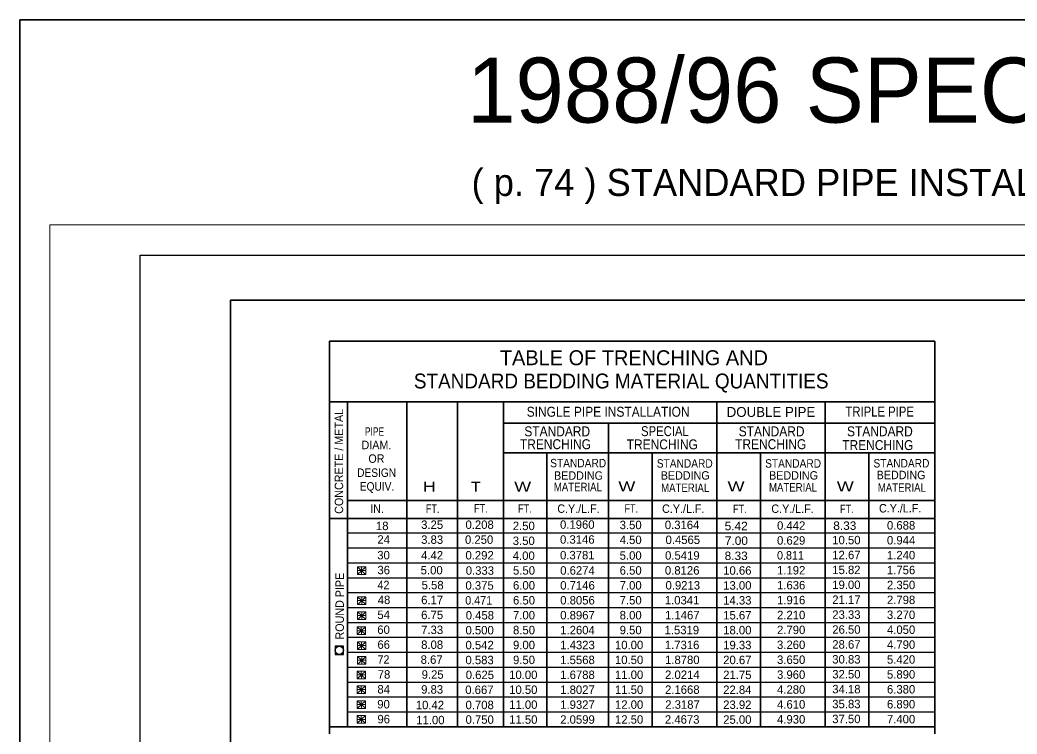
# Model space of a CAD drawing. Extents: x -23 to 389, y -283 to 18.
# Drawn here: x -22.7 to 161.1, y -114.2 to 17.6 of the extents above; entities that cross this region are included whole.
import ezdxf
from ezdxf.enums import TextEntityAlignment as Align

# ---------------------------------------------------------------- set-up
doc = ezdxf.new("R2010")
doc.units = 0
doc.header["$LTSCALE"] = 0.62
doc.layers.add('1', color=7, linetype='Continuous', lineweight=13)
doc.layers.add('25', color=7, linetype='Continuous', lineweight=25)

msp = doc.modelspace()

# ---------------------------------------------------------------- linework, layer by layer
at = {"layer": '1'}
for p, q in [((-17.2618, -20.2533), (382.7082, -20.2533)), ((-17.2618, -275.7896), (-17.2618, -20.2533)), ((39.4922, -84.0364), (41.0313, -84.0364)), ((39.4982, -83.3365), (41.0133, -84.7314)), ((39.503, -84.7338), (41.0181, -83.3317)), ((40.2558, -83.3245), (40.2582, -84.7485)), ((39.5305, -89.5582), (41.0696, -89.5582)), ((39.5366, -88.8583), (41.0518, -90.2532)), ((39.5414, -90.2557), (41.0565, -88.8536)), ((40.2943, -88.8463), (40.2966, -90.2703)), ((39.5366, -91.6289), (41.0518, -93.0237)), ((39.5414, -93.0262), (41.0565, -91.6241)), ((40.2943, -91.6169), (40.2966, -93.0408)), ((39.5305, -92.3287), (41.0696, -92.3287)), ((39.453, -95.1126), (40.9921, -95.1126)), ((39.459, -94.4127), (40.9742, -95.8076)), ((39.4639, -95.81), (40.979, -94.4079)), ((40.2167, -94.4007), (40.2191, -95.8247)), ((39.4983, -97.1622), (41.0135, -98.5571)), ((39.5033, -98.5594), (41.0183, -97.1574)), ((40.256, -97.1502), (40.2583, -98.5741)), ((35.9846, -98.0094), (35.3825, -98.0094)), ((35.8538, -98.0411), (35.3828, -98.0411)), ((35.8029, -98.0727), (35.3831, -98.0727)), ((35.7522, -98.1044), (35.3834, -98.1044)), ((35.7034, -98.1361), (35.3838, -98.1361)), ((35.6688, -98.1678), (35.3841, -98.1678)), ((35.6343, -98.1995), (35.3843, -98.1995)), ((35.5996, -98.2312), (35.3847, -98.2312)), ((35.5689, -98.2628), (35.385, -98.2628)), ((35.5475, -98.2945), (35.3853, -98.2945)), ((35.5262, -98.3262), (35.3856, -98.3262)), ((35.5049, -98.3578), (35.3859, -98.3578)), ((35.4837, -98.3896), (35.3862, -98.3896)), ((35.4666, -98.4212), (35.3866, -98.4212)), ((35.4568, -98.4529), (35.3868, -98.4529)), ((35.4471, -98.4847), (35.3871, -98.4847)), ((35.4373, -98.5162), (35.3875, -98.5162)), ((35.4275, -98.548), (35.3878, -98.548)), ((35.3878, -99.2747), (35.6017, -99.2747)), ((35.4178, -98.5796), (35.3879, -98.5796)), ((35.4081, -98.6113), (35.3879, -98.6113)), ((35.3879, -99.2395), (35.5662, -99.2395)), ((35.3881, -99.2043), (35.5434, -99.2043)), ((35.3883, -98.8171), (35.3908, -98.8171)), ((35.3884, -99.1691), (35.5207, -99.1691)), ((35.3886, -99.1339), (35.4979, -99.1339)), ((35.3888, -98.8523), (35.3997, -98.8523)), ((35.3888, -99.0987), (35.4752, -99.0987)), ((35.389, -99.0635), (35.4596, -99.0635)), ((35.3893, -99.0283), (35.4473, -99.0283)), ((35.3895, -98.8875), (35.4078, -98.8875)), ((35.3895, -98.9931), (35.435, -98.9931)), ((35.3897, -98.9579), (35.4242, -98.9579)), ((35.3898, -98.9227), (35.416, -98.9227)), ((35.3923, -97.9957), (35.3923, -98.6365)), ((35.4124, -98.9072), (35.4124, -99.5193)), ((35.4238, -97.9955), (35.4238, -98.5598)), ((35.4476, -99.0292), (35.4476, -99.5196)), ((35.4556, -97.9954), (35.4556, -98.4569)), ((35.4828, -99.1105), (35.4828, -99.5197)), ((35.4873, -97.9953), (35.4873, -98.3841)), ((35.518, -99.1651), (35.518, -99.5199)), ((35.5189, -97.9952), (35.5189, -98.3371)), ((35.5507, -97.9951), (35.5507, -98.2899)), ((35.5533, -99.2195), (35.5533, -99.52)), ((35.5823, -97.9948), (35.5823, -98.2469)), ((35.5884, -99.2617), (35.5884, -99.5202)), ((35.614, -97.9947), (35.614, -98.218)), ((35.6236, -99.2962), (35.6236, -99.5204)), ((35.6457, -97.9947), (35.6457, -98.189)), ((35.6773, -97.9945), (35.6773, -98.1599)), ((35.7091, -97.9944), (35.7091, -98.1312)), ((35.7407, -97.9942), (35.7407, -98.1116)), ((35.7724, -97.994), (35.7724, -98.0918)), ((35.8041, -97.9939), (35.8041, -98.0721)), ((35.8358, -97.9938), (35.8358, -98.0523)), ((35.8674, -97.9937), (35.8674, -98.0361)), ((35.8991, -97.9936), (35.8991, -98.0288)), ((35.9308, -97.9934), (35.9308, -98.0217)), ((35.9625, -97.9933), (35.9625, -98.0145)), ((35.9942, -97.9931), (35.9942, -98.0072)), ((36.0258, -97.993), (36.0258, -98)), ((36.275, -97.993), (36.275, -98)), ((36.3066, -97.9931), (36.3066, -98.0072)), ((36.3163, -98.0094), (36.9183, -98.0094)), ((36.3383, -97.9933), (36.3383, -98.0145)), ((36.3701, -97.9934), (36.3701, -98.0217)), ((36.4017, -97.9936), (36.4017, -98.0288)), ((36.4334, -97.9937), (36.4334, -98.0361)), ((36.447, -98.0411), (36.918, -98.0411)), ((36.465, -97.9938), (36.465, -98.0523)), ((36.4968, -97.9939), (36.4968, -98.0721)), ((36.4979, -98.0727), (36.9178, -98.0727)), ((36.5284, -97.994), (36.5284, -98.0918)), ((36.5488, -98.1044), (36.9174, -98.1044)), ((36.5601, -97.9942), (36.5601, -98.1116)), ((36.5918, -97.9944), (36.5918, -98.1312)), ((36.5974, -98.1361), (36.9171, -98.1361)), ((36.6234, -97.9945), (36.6234, -98.1599)), ((36.632, -98.1678), (36.9168, -98.1678)), ((36.6552, -97.9947), (36.6552, -98.189)), ((36.6666, -98.1995), (36.9165, -98.1995)), ((36.6812, -99.5158), (36.6812, -99.2925)), ((36.6868, -97.9947), (36.6868, -98.218)), ((36.6956, -99.2793), (36.9105, -99.2793)), ((36.7013, -98.2312), (36.9162, -98.2312)), ((36.7128, -99.5156), (36.7128, -99.2635)), ((36.7185, -97.9948), (36.7185, -98.2469)), ((36.7263, -99.2477), (36.9102, -99.2477)), ((36.7319, -98.2628), (36.9158, -98.2628)), ((36.7445, -99.5154), (36.7445, -99.2207)), ((36.7477, -99.2159), (36.9098, -99.2159)), ((36.7502, -97.9951), (36.7502, -98.2899)), ((36.7533, -98.2945), (36.9155, -98.2945)), ((36.7689, -99.1843), (36.9096, -99.1843)), ((36.7746, -98.3262), (36.9153, -98.3262)), ((36.7762, -99.5153), (36.7762, -99.1735)), ((36.7818, -97.9952), (36.7818, -98.3371)), ((36.7902, -99.1526), (36.9093, -99.1526)), ((36.7958, -98.3578), (36.9149, -98.3578)), ((36.8078, -99.5152), (36.8078, -99.1264)), ((36.8115, -99.1209), (36.9088, -99.1209)), ((36.8135, -97.9953), (36.8135, -98.3841)), ((36.8172, -98.3896), (36.9147, -98.3896)), ((36.8286, -99.0892), (36.9086, -99.0892)), ((36.8343, -98.4212), (36.9143, -98.4212)), ((36.8383, -99.0576), (36.9083, -99.0576)), ((36.8396, -99.5152), (36.8396, -99.0535)), ((36.844, -98.4529), (36.9139, -98.4529)), ((36.8453, -97.9954), (36.8453, -98.4569)), ((36.848, -99.0259), (36.9081, -99.0259)), ((36.8537, -98.4847), (36.9138, -98.4847)), ((36.8578, -98.9942), (36.9077, -98.9942)), ((36.8635, -98.5162), (36.9133, -98.5162)), ((36.8676, -98.9625), (36.9073, -98.9625)), ((36.8712, -99.515), (36.8712, -98.9507)), ((36.8733, -98.548), (36.913, -98.548)), ((36.8769, -97.9955), (36.8769, -98.5598)), ((36.8773, -98.9308), (36.9073, -98.9308)), ((36.883, -98.5796), (36.9129, -98.5796)), ((36.8871, -98.8992), (36.9073, -98.8992)), ((36.8928, -98.6113), (36.9129, -98.6113)), ((36.9029, -99.5147), (36.9029, -98.8739)), ((36.9086, -97.9957), (36.9086, -98.6365)), ((39.4923, -97.862), (41.0314, -97.862)), ((35.3864, -99.4859), (35.9601, -99.4859)), ((35.3867, -99.4507), (35.8521, -99.4507)), ((35.3868, -99.4155), (35.7751, -99.4155)), ((35.387, -99.3803), (35.7251, -99.3803)), ((35.3873, -99.3451), (35.6752, -99.3451)), ((35.3875, -99.3099), (35.6376, -99.3099)), ((35.6588, -99.3308), (35.6588, -99.5206)), ((35.694, -99.3584), (35.694, -99.5207)), ((35.7293, -99.3832), (35.7293, -99.5208)), ((35.7644, -99.408), (35.7644, -99.521)), ((35.7996, -99.4281), (35.7996, -99.5212)), ((35.8348, -99.4432), (35.8348, -99.5214)), ((35.87, -99.4584), (35.87, -99.5216)), ((35.9053, -99.4732), (35.9053, -99.5217)), ((35.9404, -99.4813), (35.9404, -99.5218)), ((35.9756, -99.4895), (35.9756, -99.522)), ((36.0108, -99.4977), (36.0108, -99.5222)), ((36.046, -99.5057), (36.046, -99.5223)), ((36.0813, -99.5072), (36.0813, -99.5225)), ((36.1164, -99.5082), (36.1164, -99.5227)), ((36.1516, -99.5092), (36.1516, -99.5228)), ((36.2693, -99.5174), (36.2693, -99.5105)), ((36.3009, -99.5173), (36.3009, -99.5033)), ((36.3106, -99.5012), (36.9127, -99.5012)), ((36.3327, -99.5172), (36.3327, -99.4961)), ((36.3643, -99.5171), (36.3643, -99.4887)), ((36.396, -99.5169), (36.396, -99.4816)), ((36.4278, -99.5168), (36.4278, -99.4743)), ((36.4413, -99.4694), (36.9123, -99.4694)), ((36.4593, -99.5167), (36.4593, -99.4582)), ((36.4911, -99.5165), (36.4911, -99.4384)), ((36.4923, -99.4377), (36.9121, -99.4377)), ((36.5228, -99.5164), (36.5228, -99.4187)), ((36.543, -99.4061), (36.9118, -99.4061)), ((36.5544, -99.5162), (36.5544, -99.3989)), ((36.5861, -99.5161), (36.5861, -99.3792)), ((36.5917, -99.3743), (36.9113, -99.3743)), ((36.6178, -99.516), (36.6178, -99.3505)), ((36.6263, -99.3427), (36.9111, -99.3427)), ((36.6494, -99.5159), (36.6494, -99.3215)), ((36.6609, -99.311), (36.9108, -99.311)), ((39.5316, -100.5722), (41.0707, -100.5722)), ((39.5376, -99.8722), (41.0528, -101.2672)), ((39.5424, -101.2696), (41.0575, -99.8675)), ((40.2953, -99.8602), (40.2976, -101.2842)), ((39.459, -102.5825), (40.9742, -103.9774)), ((39.4639, -103.9797), (40.979, -102.5777)), ((40.2167, -102.5705), (40.2191, -103.9944)), ((39.453, -103.2824), (40.9921, -103.2824)), ((39.453, -105.9925), (40.9921, -105.9925)), ((39.459, -105.2927), (40.9742, -106.6875)), ((39.4639, -106.6899), (40.979, -105.2878)), ((40.2167, -105.2806), (40.2191, -106.7046)), ((39.459, -108.0421), (40.9742, -109.437)), ((39.4639, -109.4393), (40.979, -108.0373)), ((40.2167, -108.0301), (40.2191, -109.454)), ((39.453, -108.7419), (40.9921, -108.7419)), ((39.453, -111.4914), (40.9921, -111.4914)), ((39.459, -110.7915), (40.9742, -112.1864)), ((39.4639, -112.1888), (40.979, -110.7867)), ((40.2167, -110.7795), (40.2191, -112.2035))]:
    msp.add_line(p, q, dxfattribs=at)
at = {"layer": '1', "lineweight": 35}
for p, q in [((16.069, -34.1408), (377.1528, -34.1408)), ((16.069, -261.9017), (16.069, -34.1408)), ((34.3627, -41.6898), (145.9576, -41.6898)), ((34.3627, -41.6898), (34.3627, -114.1676)), ((145.9576, -41.6898), (145.9576, -114.1676)), ((34.3627, -52.8964), (145.9595, -52.8964)), ((37.6627, -52.8964), (37.6627, -112.8379)), ((48.6388, -52.8964), (48.6388, -112.8379)), ((57.9807, -52.8964), (57.9807, -112.8379)), ((66.418, -52.8964), (66.418, -112.8379)), ((105.8033, -52.8964), (105.8033, -112.8379)), ((125.7867, -52.8964), (125.7867, -112.8379)), ((66.418, -56.7983), (145.9595, -56.7983)), ((85.8258, -56.7983), (85.8258, -112.8379)), ((145.9595, -62.2983), (66.418, -62.2983)), ((74.4388, -62.2983), (74.4388, -112.8379)), ((93.8538, -62.2983), (93.8538, -112.8379)), ((113.8242, -62.2983), (113.8242, -112.8379)), ((133.8075, -62.2983), (133.8075, -112.8379)), ((37.6627, -71.0983), (145.9595, -71.0983)), ((34.3627, -74.3983), (145.9595, -74.3983)), ((34.3627, -112.8379), (145.9595, -112.8379))]:
    msp.add_line(p, q, dxfattribs=at)
at = {"layer": '1', "lineweight": 25}
for p, q in [((37.6627, -74.3379), (145.9595, -74.3379)), ((37.6627, -77.0879), (145.9595, -77.0879)), ((37.6627, -79.8379), (145.9595, -79.8379)), ((37.6627, -82.5879), (145.9595, -82.5879)), ((37.6627, -85.3379), (145.9595, -85.3379)), ((37.6627, -88.0879), (145.9595, -88.0879)), ((37.6627, -90.8379), (145.9595, -90.8379)), ((37.6627, -93.5879), (145.9595, -93.5879)), ((37.6627, -96.3379), (145.9595, -96.3379)), ((37.6627, -99.0879), (145.9595, -99.0879)), ((37.6627, -101.8379), (145.9595, -101.8379)), ((37.6627, -104.5879), (145.9595, -104.5879)), ((37.6627, -107.3379), (145.9595, -107.3379)), ((37.6627, -110.0879), (145.9595, -110.0879))]:
    msp.add_line(p, q, dxfattribs=at)
msp.add_lwpolyline([(-0.5964, -270.2342), (-0.5964, -25.8083), (382.7082, -25.8083)], dxfattribs=at)
at = {"layer": '1'}
for points in [[(39.4873, -84.7485), (41.0264, -84.7485), (41.0264, -83.3248), (39.4873, -83.3248)], [(39.5258, -90.2703), (41.0648, -90.2703), (41.0648, -88.8466), (39.5258, -88.8466)], [(39.5258, -93.0408), (41.0648, -93.0408), (41.0648, -91.6172), (39.5258, -91.6172)], [(39.4483, -95.8247), (40.9873, -95.8247), (40.9873, -94.401), (39.4483, -94.401)], [(39.4876, -98.5741), (41.0267, -98.5741), (41.0267, -97.1504), (39.4876, -97.1504)], [(39.5268, -101.2842), (41.0658, -101.2842), (41.0658, -99.8606), (39.5268, -99.8606)], [(39.4483, -103.9944), (40.9873, -103.9944), (40.9873, -102.5707), (39.4483, -102.5707)], [(39.4483, -106.7046), (40.9873, -106.7046), (40.9873, -105.2809), (39.4483, -105.2809)], [(39.4483, -109.454), (40.9873, -109.454), (40.9873, -108.0303), (39.4483, -108.0303)], [(39.4483, -112.2035), (40.9873, -112.2035), (40.9873, -110.7798), (39.4483, -110.7798)]]:
    msp.add_lwpolyline(points, close=True, dxfattribs=at)
at = {"layer": '1', "lineweight": 25}
msp.add_lwpolyline([(35.3821, -99.5247), (36.9204, -99.5247), (36.9204, -97.9863), (35.382, -97.9864)], close=True, dxfattribs=at)
msp.add_circle((36.1511, -98.7488), 0.7552, dxfattribs=at)
at = {"layer": '25', "lineweight": 35}
msp.add_lwpolyline([(-22.7439, -282.7958), (388.9545, -282.7958), (388.9545, 17.5601), (-22.7439, 17.5601)], close=True, dxfattribs=at)

# ---------------------------------------------------------------- texts
at = {"layer": '1'}
for s, height, p in [('TABLE OF TRENCHING AND', 2.75, (65.7635, -46.1315)), (' DOUBLE PIPE ', 1.833, (106.9073, -55.677)), ('18', 1.558, (42.9159, -76.5593)), ('3.25', 1.558, (51.249, -76.3384)), ('0.208', 1.558, (59.4252, -76.3354)), ('2.50', 1.558, (68.1463, -76.5574)), ('0.1960', 1.558, (76.8615, -76.3134)), ('3.50', 1.558, (87.8608, -76.3822)), ('0.3164', 1.558, (96.1856, -76.375)), ('0.442', 1.558, (116.8829, -76.4936)), ('0.688', 1.558, (137.1562, -76.4555)), ('24', 1.558, (43.1777, -79.0651)), ('3.83', 1.558, (51.249, -79.0901)), ('0.250', 1.558, (59.3372, -79.0871)), ('3.50', 1.558, (68.1463, -79.3091)), ('0.3146', 1.558, (76.8615, -79.0651)), ('4.50', 1.558, (87.8608, -79.1338)), ('0.4565', 1.558, (96.3176, -79.1267)), ('0.629', 1.558, (116.8829, -79.2436)), ('10.50', 1.558, (127.0689, -79.1742)), ('0.944', 1.558, (137.1562, -79.2055)), ('30', 1.558, (43.1557, -81.9542)), ('4.42', 1.558, (51.249, -81.9792)), ('0.292', 1.558, (59.4252, -81.9762)), ('4.00', 1.558, (68.1463, -82.0518)), ('0.3781', 1.558, (76.8615, -81.9542)), ('5.00', 1.558, (87.8608, -82.0229)), ('0.5419', 1.558, (96.2296, -82.0158)), ('12.67', 1.558, (127.0689, -81.9242)), ('1.240', 1.558, (137.1562, -81.9555)), ('36', 1.558, (43.1887, -84.7042)), ('5.00', 1.558, (51.161, -84.7292)), ('0.333', 1.558, (59.4715, -84.7951)), ('6.50', 1.558, (87.8608, -84.7729)), ('0.8126', 1.558, (96.2076, -84.7658)), ('10.66', 1.558, (106.9528, -84.7862)), ('1.192', 1.558, (116.8829, -84.7436)), ('15.82', 1.558, (127.0689, -84.6742)), ('1.756', 1.558, (137.1562, -84.7055)), ('5.58', 1.558, (51.337, -87.4792)), ('0.375', 1.558, (59.4165, -87.5451)), ('7.00', 1.558, (87.8608, -87.5229)), ('0.9213', 1.558, (96.3176, -87.5158)), ('13.00', 1.558, (106.9528, -87.5362)), ('1.636', 1.558, (116.8829, -87.4936)), ('19.00', 1.558, (127.0689, -87.4242)), ('2.350', 1.558, (137.1562, -87.4555)), ('48', 1.558, (43.2437, -90.2042)), ('6.17', 1.558, (51.249, -90.2292)), ('7.50', 1.558, (87.8608, -90.2729)), ('1.0341', 1.558, (96.1856, -90.2658)), ('14.33', 1.558, (106.9528, -90.2862)), ('1.916', 1.558, (116.8829, -90.2436)), ('21.17', 1.558, (127.0689, -90.1742)), ('2.798', 1.558, (137.1562, -90.2055)), ('54', 1.558, (43.1777, -92.9542)), ('6.75', 1.558, (51.249, -92.9792)), ('0.458', 1.558, (59.4715, -93.0451)), ('8.00', 1.558, (87.8608, -93.0229)), ('1.1467', 1.558, (96.2296, -93.0158)), ('15.67', 1.558, (106.9528, -93.0362)), ('2.210', 1.558, (116.8829, -92.9936)), ('23.33', 1.558, (127.0689, -92.9242)), ('3.270', 1.558, (137.1562, -92.9555)), ('60', 1.558, (43.1557, -95.7042)), ('7.33', 1.558, (51.249, -95.7292)), ('0.500', 1.558, (59.4275, -95.7951)), ('9.50', 1.558, (87.8608, -95.7729)), ('1.5319', 1.558, (96.1416, -95.7658)), ('18.00', 1.558, (106.9528, -95.7862)), ('2.790', 1.558, (116.8829, -95.7436)), ('26.50', 1.558, (127.0689, -95.6742)), ('4.050', 1.558, (137.1562, -95.7055)), ('66', 1.558, (43.1887, -98.4542)), ('8.08', 1.558, (51.249, -98.4792)), ('0.542', 1.558, (59.4275, -98.5451)), ('10.00', 1.558, (86.9978, -98.5229)), ('1.7316', 1.558, (96.1856, -98.5158)), ('19.33', 1.558, (106.9528, -98.5362)), ('3.260', 1.558, (116.8829, -98.4936)), ('28.67', 1.558, (127.0689, -98.4242)), ('4.790', 1.558, (137.1562, -98.4555)), ('8.67', 1.558, (51.161, -101.2292)), ('0.583', 1.558, (59.4165, -101.2951)), ('10.50', 1.558, (86.9978, -101.2729)), ('1.8780', 1.558, (96.2296, -101.2658)), ('20.67', 1.558, (106.9528, -101.2862)), ('3.650', 1.558, (116.8829, -101.2436)), ('30.83', 1.558, (127.0689, -101.1742)), ('5.420', 1.558, (137.1562, -101.2055)), ('78', 1.558, (43.2437, -103.9542)), ('9.25', 1.558, (51.337, -103.9792)), ('0.625', 1.558, (59.4715, -104.0451)), ('11.00', 1.558, (86.9978, -104.0229)), ('2.0214', 1.558, (96.2296, -104.0158)), ('21.75', 1.558, (106.9528, -104.0362)), ('3.960', 1.558, (116.8829, -103.9936)), ('32.50', 1.558, (127.0689, -103.9242)), ('5.890', 1.558, (137.1562, -103.9555)), ('84', 1.558, (43.1777, -106.7042)), ('9.83', 1.558, (51.249, -106.7292)), ('0.667', 1.558, (59.3835, -106.7948)), ('11.50', 1.558, (86.9978, -106.7729)), ('2.1668', 1.558, (96.2296, -106.7658)), ('22.84', 1.558, (106.9528, -106.7862)), ('4.280', 1.558, (116.8829, -106.7436)), ('34.18', 1.558, (127.0689, -106.6742)), ('6.380', 1.558, (137.1562, -106.7055)), ('90', 1.558, (43.1557, -109.4542)), ('10.42', 1.558, (50.2612, -109.6048)), ('0.708', 1.558, (59.4353, -109.5911)), ('12.00', 1.558, (86.9978, -109.5229)), ('2.3187', 1.558, (96.2615, -109.5158)), ('23.92', 1.558, (106.9528, -109.5362)), ('4.610', 1.558, (116.8829, -109.4936)), ('35.83', 1.558, (127.0689, -109.4242)), ('6.890', 1.558, (137.1562, -109.4555)), ('96', 1.558, (43.1887, -112.2042)), ('11.00', 1.558, (50.3524, -112.3756)), ('0.750', 1.558, (59.4353, -112.2836)), ('12.50', 1.558, (86.9978, -112.2729)), ('2.4673', 1.558, (96.2056, -112.2658)), ('25.00', 1.558, (106.9528, -112.2862)), ('4.930', 1.558, (116.8829, -112.2436)), ('37.50', 1.558, (127.0689, -112.1742)), ('7.400', 1.558, (137.1562, -112.2055))]:
    msp.add_text(s, height=height, dxfattribs=at).set_placement(p)
for s, height, width, p in [('STANDARD BEDDING MATERIAL QUANTITIES', 2.75, 0.95, (49.9023, -50.4276)), ('SINGLE PIPE INSTALLATION', 1.833, 0.9, (70.7144, -55.6416)), ('TRIPLE PIPE ', 1.833, 0.85, (129.5074, -55.6122)), ('PIPE', 1.558, 0.75, (40.861, -59.1554)), ('STANDARD', 1.833, 0.9, (70.275, -59.2538)), ('SPECIAL', 1.833, 0.85, (91.8032, -59.2194)), ('STANDARD', 1.833, 0.9, (109.8183, -59.2538)), ('STANDARD', 1.833, 0.9, (129.7848, -59.2538)), ('DIAM.', 1.558, 0.95, (40.2541, -61.6258)), ('TRENCHING', 1.833, 0.9, (69.4633, -61.6261)), ('TRENCHING', 1.833, 0.9, (89.1605, -61.6582)), ('TRENCHING', 1.833, 0.9, (109.152, -61.6261)), ('TRENCHING', 1.833, 0.9, (128.9085, -61.7887)), ('OR', 1.558, 0.95, (41.517, -64.1434)), ('STANDARD', 1.558, 0.9, (75.0481, -64.9742)), ('STANDARD', 1.558, 0.9, (94.7041, -65.038)), ('STANDARD', 1.558, 0.9, (114.6865, -65.038)), ('STANDARD', 1.558, 0.9, (134.6688, -65.005)), ('DESIGN', 1.558, 0.9, (39.4444, -66.7412)), ('BEDDING', 1.558, 0.95, (75.7599, -67.2678)), ('BEDDING', 1.558, 0.95, (95.4361, -67.2472)), ('BEDDING', 1.558, 0.95, (115.4185, -67.2472)), ('BEDDING', 1.558, 0.95, (135.2542, -67.1652)), ('EQUIV.', 1.558, 0.9, (39.9312, -69.2706)), (' H', 1.833, 1.35, (50.6633, -69.4438)), (' T', 1.833, 1.2, (59.6233, -69.4782)), (' W', 1.833, 1.35, (67.4903, -69.4472)), ('MATERIAL', 1.558, 0.85, (75.7199, -69.3743)), (' W', 1.833, 1.35, (86.7022, -69.4111)), ('MATERIAL', 1.558, 0.85, (95.508, -69.5264)), (' W', 1.833, 1.35, (106.8471, -69.4111)), ('MATERIAL', 1.558, 0.85, (115.4052, -69.4411)), (' W', 1.833, 1.35, (126.9918, -69.4111)), ('MATERIAL', 1.558, 0.85, (135.4728, -69.4934)), ('C.Y./L.F.', 1.558, 0.95, (135.6913, -73.3051)), ('IN.', 1.558, 0.95, (41.8511, -73.3866)), ('FT.', 1.558, 0.8, (52.1232, -73.3747)), ('FT.', 1.558, 0.8, (61.0059, -73.324)), ('FT.', 1.558, 0.8, (69.1174, -73.3546)), ('C.Y./L.F.', 1.558, 0.95, (76.3649, -73.3717)), ('FT.', 1.558, 0.8, (88.7428, -73.3373)), ('C.Y./L.F.', 1.558, 0.95, (95.6859, -73.3864)), ('FT.', 1.558, 0.8, (108.7658, -73.4187)), ('C.Y./L.F.', 1.558, 0.95, (115.8368, -73.3904)), ('FT.', 1.558, 0.8, (128.4963, -73.4036)), (' 5.42', 1.558, 1.05, (106.6118, -76.5788)), (' 8.33', 1.558, 1.05, (126.6427, -76.5095)), (' 7.00', 1.558, 1.05, (106.6545, -79.2862)), (' 8.33', 1.558, 1.05, (106.6118, -82.0788)), ('0.811', 1.558, 0.95, (116.8829, -81.9936)), ('42', 1.558, 0.95, (43.1997, -87.4542)), ('0.471', 1.558, 0.95, (59.3835, -90.2951)), ('72', 1.558, 0.95, (43.1997, -101.2042))]:
    msp.add_text(s, height=height, dxfattribs=dict(at, width=width)).set_placement(p)
at = {"layer": '1', "width": 0.95}
for s, p in [('CONCRETE / METAL', (36.8614, -73.5522)), ('ROUND PIPE', (36.9973, -96.7402))]:
    msp.add_text(s, height=1.558, rotation=90, dxfattribs=at).set_placement(p)
at = {"layer": '25'}
for s, height, p in [('1988/96 SPECS - FINAL ENGLISH', 12, (59.7114, -1.3852)), ('( p. 74 ) STANDARD PIPE INSTALLATIONS - ( SPI-2-4 ) - FINAL ENGLISH ( 2/4/97 )', 5, (60.5523, -14.9144))]:
    msp.add_text(s, height=height, dxfattribs=at).set_placement(p)
for s, p in [('5.50', (70.2179, -84.7781)), ('0.6274', (80.0839, -84.7781)), ('6.00', (70.2179, -87.5281)), ('0.7146', (80.0839, -87.5281)), ('6.50', (70.2179, -90.2781)), ('0.8056', (80.0839, -90.2781)), ('7.00', (70.2179, -93.0281)), ('0.8967', (80.0839, -93.0281)), ('8.50', (70.2179, -95.7781)), ('1.2604', (80.0839, -95.7781)), ('9.00', (70.2179, -98.5281)), ('1.4323', (80.0839, -98.5281)), ('9.50', (70.2179, -101.2781)), ('1.5568', (80.0839, -101.2781)), ('10.00', (70.0864, -104.0311)), ('1.6788', (80.0839, -104.0281)), ('10.50', (70.0864, -106.7811)), ('1.8027', (80.0839, -106.7781)), ('11.00', (70.0864, -109.5311)), ('1.9327', (80.0839, -109.5281)), ('11.50', (70.0864, -112.2811)), ('2.0599', (80.0839, -112.2781))]:
    msp.add_text(s, height=1.558, dxfattribs=at).set_placement(p, align=Align.CENTER)

doc.saveas('drawing.dxf')
